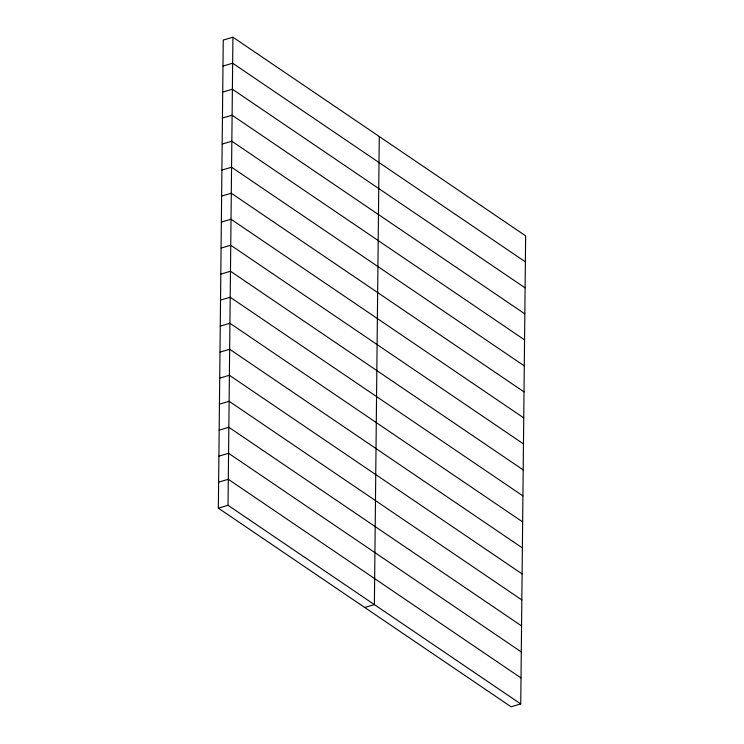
<?xml version="1.0" encoding="UTF-8"?>
<svg xmlns="http://www.w3.org/2000/svg" width="744" height="744" viewBox="0 0 744 744"><rect width="100%" height="100%" fill="white"/><g stroke="black" fill="none" stroke-linecap="round" stroke-linejoin="round"><path stroke-width="1.12" d="M218.355 508.152L223.256 40.055L232.928 37.2L525.645 235.848L520.744 703.945L511.072 706.8L218.355 508.152L228.027 505.297L520.744 703.945M228.027 505.297L232.928 37.2M379.282 136.524L374.381 604.621L364.718 607.476M222.986 66.058L232.649 63.203L525.376 261.86M222.707 92.061L232.379 89.215L525.106 287.863M222.437 118.073L232.109 115.218L524.827 313.866M222.168 144.076L231.83 141.221L524.557 339.868M221.889 170.078L231.561 167.223L524.288 365.881M221.619 196.081L231.291 193.235L524.018 391.883M221.349 222.093L231.021 219.238L523.739 417.886M221.08 248.096L230.742 245.241L523.469 443.898M220.801 274.099L230.473 271.244L523.199 469.901M220.531 300.102L230.203 297.256L522.92 495.904M220.261 326.114L229.924 323.259L522.651 521.907M219.982 352.117L229.654 349.262L522.381 547.919M219.713 378.119L229.385 375.274L522.111 573.922M219.443 404.132L229.115 401.276L521.832 599.924M219.173 430.134L228.836 427.279L521.563 625.927M218.894 456.137L228.566 453.282L521.293 651.939M218.624 482.14L228.296 479.294L521.014 677.942"/></g></svg>
